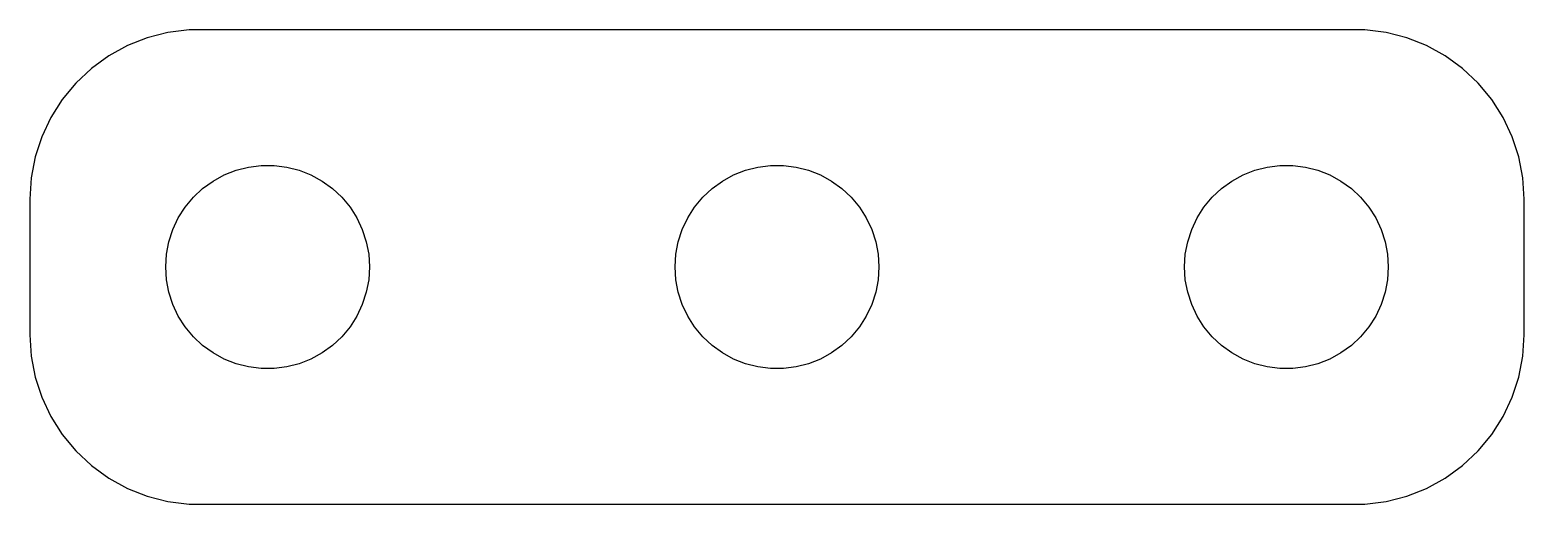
# Model space of a CAD drawing. Header units: metres. Extents: x 0.5 to 44.5, y 0.5 to 14.5.
import ezdxf

# ---------------------------------------------------------------- set-up
doc = ezdxf.new("R2010")
doc.units = ezdxf.units.M

msp = doc.modelspace()

# ---------------------------------------------------------------- linework, layer by layer
for p, q in [((3.95491, 14.2553), (3.37109, 14.0241)), ((4.56308, 14.4114), (3.95491, 14.2553)), ((5.18604, 14.4901), (4.56308, 14.4114)), ((39.8139, 14.4901), (5.18604, 14.4901)), ((40.4369, 14.4114), (39.8139, 14.4901)), ((41.0451, 14.2553), (40.4369, 14.4114)), ((41.6289, 14.0241), (41.0451, 14.2553)), ((2.82086, 13.7216), (2.31287, 13.3526)), ((3.37109, 14.0241), (2.82086, 13.7216)), ((42.1791, 13.7216), (41.6289, 14.0241)), ((42.6871, 13.3526), (42.1791, 13.7216)), ((2.31287, 13.3526), (1.85515, 12.9227)), ((43.1448, 12.9227), (42.6871, 13.3526)), ((1.85515, 12.9227), (1.45491, 12.4389)), ((43.5451, 12.4389), (43.1448, 12.9227)), ((1.45491, 12.4389), (1.11845, 11.9088)), ((43.8815, 11.9088), (43.5451, 12.4389)), ((1.11845, 11.9088), (0.851105, 11.3406)), ((44.1489, 11.3406), (43.8815, 11.9088)), ((0.851105, 11.3406), (0.657074, 10.7434)), ((44.3429, 10.7434), (44.1489, 11.3406)), ((0.657074, 10.7434), (0.539413, 10.1267)), ((44.4606, 10.1267), (44.3429, 10.7434)), ((0.539413, 10.1267), (0.5, 9.5)), ((5.89252, 10.033), (6.22266, 10.2145)), ((6.22266, 10.2145), (6.57294, 10.3532)), ((6.57294, 10.3532), (6.93785, 10.4469)), ((6.93785, 10.4469), (7.31161, 10.4941)), ((7.31161, 10.4941), (7.68837, 10.4941)), ((7.68837, 10.4941), (8.06213, 10.4469)), ((8.06213, 10.4469), (8.42705, 10.3532)), ((8.42705, 10.3532), (8.77733, 10.2145)), ((8.77733, 10.2145), (9.10747, 10.033)), ((20.8925, 10.033), (21.2227, 10.2145)), ((21.2227, 10.2145), (21.5729, 10.3532)), ((21.5729, 10.3532), (21.9379, 10.4469)), ((21.9379, 10.4469), (22.3116, 10.4941)), ((22.3116, 10.4941), (22.6884, 10.4941)), ((22.6884, 10.4941), (23.0621, 10.4469)), ((23.0621, 10.4469), (23.427, 10.3532)), ((23.427, 10.3532), (23.7773, 10.2145)), ((23.7773, 10.2145), (24.1075, 10.033)), ((35.8925, 10.033), (36.2227, 10.2145)), ((36.2227, 10.2145), (36.5729, 10.3532)), ((36.5729, 10.3532), (36.9379, 10.4469)), ((36.9379, 10.4469), (37.3116, 10.4941)), ((37.3116, 10.4941), (37.6884, 10.4941)), ((37.6884, 10.4941), (38.0621, 10.4469)), ((38.0621, 10.4469), (38.427, 10.3532)), ((38.427, 10.3532), (38.7773, 10.2145)), ((38.7773, 10.2145), (39.1075, 10.033)), ((44.5, 9.5), (44.4606, 10.1267)), ((5.31308, 9.55363), (5.58772, 9.81154)), ((5.58772, 9.81154), (5.89252, 10.033)), ((9.10747, 10.033), (9.41226, 9.81154)), ((9.41226, 9.81154), (9.6869, 9.55363)), ((20.3131, 9.55363), (20.5877, 9.81154)), ((20.5877, 9.81154), (20.8925, 10.033)), ((24.1075, 10.033), (24.4123, 9.81154)), ((24.4123, 9.81154), (24.6869, 9.55363)), ((35.3131, 9.55363), (35.5877, 9.81154)), ((35.5877, 9.81154), (35.8925, 10.033)), ((39.1075, 10.033), (39.4123, 9.81154)), ((39.4123, 9.81154), (39.6869, 9.55363)), ((0.5, 9.5), (0.5, 5.5)), ((4.87108, 8.94525), (5.07294, 9.26335)), ((5.07294, 9.26335), (5.31308, 9.55363)), ((9.6869, 9.55363), (9.92705, 9.26335)), ((9.92705, 9.26335), (10.1289, 8.94525)), ((19.8711, 8.94525), (20.0729, 9.26335)), ((20.0729, 9.26335), (20.3131, 9.55363)), ((24.6869, 9.55363), (24.927, 9.26335)), ((24.927, 9.26335), (25.1289, 8.94525)), ((34.8711, 8.94525), (35.0729, 9.26335)), ((35.0729, 9.26335), (35.3131, 9.55363)), ((39.6869, 9.55363), (39.927, 9.26335)), ((39.927, 9.26335), (40.1289, 8.94525)), ((44.5, 5.5), (44.5, 9.5)), ((4.71066, 8.60437), (4.87108, 8.94525)), ((10.1289, 8.94525), (10.2893, 8.60437)), ((19.7107, 8.60437), (19.8711, 8.94525)), ((25.1289, 8.94525), (25.2893, 8.60437)), ((34.7107, 8.60437), (34.8711, 8.94525)), ((40.1289, 8.94525), (40.2893, 8.60437)), ((4.59424, 8.24606), (4.71066, 8.60437)), ((10.2893, 8.60437), (10.4057, 8.24606)), ((19.5942, 8.24606), (19.7107, 8.60437)), ((25.2893, 8.60437), (25.4057, 8.24606)), ((34.5942, 8.24606), (34.7107, 8.60437)), ((40.2893, 8.60437), (40.4057, 8.24606)), ((4.52365, 7.87599), (4.59424, 8.24606)), ((10.4057, 8.24606), (10.4763, 7.87599)), ((19.5237, 7.87599), (19.5942, 8.24606)), ((25.4057, 8.24606), (25.4763, 7.87599)), ((34.5237, 7.87599), (34.5942, 8.24606)), ((40.4057, 8.24606), (40.4763, 7.87599)), ((4.5, 7.5), (4.52365, 7.87599)), ((4.52365, 7.12399), (4.5, 7.5)), ((10.4763, 7.87599), (10.5, 7.5)), ((10.5, 7.5), (10.4763, 7.12399)), ((19.5, 7.5), (19.5237, 7.87599)), ((19.5237, 7.12399), (19.5, 7.5)), ((25.4763, 7.87599), (25.5, 7.5)), ((25.5, 7.5), (25.4763, 7.12399)), ((34.5, 7.5), (34.5237, 7.87599)), ((34.5237, 7.12399), (34.5, 7.5)), ((40.4763, 7.87599), (40.5, 7.5)), ((40.5, 7.5), (40.4763, 7.12399)), ((4.59424, 6.75392), (4.52365, 7.12399)), ((10.4763, 7.12399), (10.4057, 6.75392)), ((19.5942, 6.75392), (19.5237, 7.12399)), ((25.4763, 7.12399), (25.4057, 6.75392)), ((34.5942, 6.75392), (34.5237, 7.12399)), ((40.4763, 7.12399), (40.4057, 6.75392)), ((4.71066, 6.39561), (4.59424, 6.75392)), ((10.4057, 6.75392), (10.2893, 6.39561)), ((19.7107, 6.39561), (19.5942, 6.75392)), ((25.4057, 6.75392), (25.2893, 6.39561)), ((34.7107, 6.39561), (34.5942, 6.75392)), ((40.4057, 6.75392), (40.2893, 6.39561)), ((4.87108, 6.05473), (4.71066, 6.39561)), ((10.2893, 6.39561), (10.1289, 6.05473)), ((19.8711, 6.05473), (19.7107, 6.39561)), ((25.2893, 6.39561), (25.1289, 6.05473)), ((34.8711, 6.05473), (34.7107, 6.39561)), ((40.2893, 6.39561), (40.1289, 6.05473)), ((5.07294, 5.73663), (4.87108, 6.05473)), ((5.31308, 5.44635), (5.07294, 5.73663)), ((9.92705, 5.73663), (9.6869, 5.44635)), ((10.1289, 6.05473), (9.92705, 5.73663)), ((20.0729, 5.73663), (19.8711, 6.05473)), ((20.3131, 5.44635), (20.0729, 5.73663)), ((24.927, 5.73663), (24.6869, 5.44635)), ((25.1289, 6.05473), (24.927, 5.73663)), ((35.0729, 5.73663), (34.8711, 6.05473)), ((35.3131, 5.44635), (35.0729, 5.73663)), ((39.927, 5.73663), (39.6869, 5.44635)), ((40.1289, 6.05473), (39.927, 5.73663)), ((0.5, 5.5), (0.539413, 4.87332)), ((5.58772, 5.18845), (5.31308, 5.44635)), ((9.6869, 5.44635), (9.41226, 5.18845)), ((20.5877, 5.18845), (20.3131, 5.44635)), ((24.6869, 5.44635), (24.4123, 5.18845)), ((35.5877, 5.18845), (35.3131, 5.44635)), ((39.6869, 5.44635), (39.4123, 5.18845)), ((44.4606, 4.87332), (44.5, 5.5)), ((0.539413, 4.87332), (0.657074, 4.25655)), ((5.89252, 4.96701), (5.58772, 5.18845)), ((6.22266, 4.78551), (5.89252, 4.96701)), ((9.10747, 4.96701), (8.77733, 4.78551)), ((9.41226, 5.18845), (9.10747, 4.96701)), ((20.8925, 4.96701), (20.5877, 5.18845)), ((21.2227, 4.78551), (20.8925, 4.96701)), ((24.1075, 4.96701), (23.7773, 4.78551)), ((24.4123, 5.18845), (24.1075, 4.96701)), ((35.8925, 4.96701), (35.5877, 5.18845)), ((36.2227, 4.78551), (35.8925, 4.96701)), ((39.1075, 4.96701), (38.7773, 4.78551)), ((39.4123, 5.18845), (39.1075, 4.96701)), ((44.3429, 4.25655), (44.4606, 4.87332)), ((6.57294, 4.64682), (6.22266, 4.78551)), ((6.93785, 4.55313), (6.57294, 4.64682)), ((7.31161, 4.50591), (6.93785, 4.55313)), ((7.68837, 4.50591), (7.31161, 4.50591)), ((8.06213, 4.55313), (7.68837, 4.50591)), ((8.42705, 4.64682), (8.06213, 4.55313)), ((8.77733, 4.78551), (8.42705, 4.64682)), ((21.5729, 4.64682), (21.2227, 4.78551)), ((21.9379, 4.55313), (21.5729, 4.64682)), ((22.3116, 4.50591), (21.9379, 4.55313)), ((22.6884, 4.50591), (22.3116, 4.50591)), ((23.0621, 4.55313), (22.6884, 4.50591)), ((23.427, 4.64682), (23.0621, 4.55313)), ((23.7773, 4.78551), (23.427, 4.64682)), ((36.5729, 4.64682), (36.2227, 4.78551)), ((36.9379, 4.55313), (36.5729, 4.64682)), ((37.3116, 4.50591), (36.9379, 4.55313)), ((37.6884, 4.50591), (37.3116, 4.50591)), ((38.0621, 4.55313), (37.6884, 4.50591)), ((38.427, 4.64682), (38.0621, 4.55313)), ((38.7773, 4.78551), (38.427, 4.64682)), ((0.657074, 4.25655), (0.851105, 3.65936)), ((44.1489, 3.65936), (44.3429, 4.25655)), ((0.851105, 3.65936), (1.11845, 3.09122)), ((43.8815, 3.09122), (44.1489, 3.65936)), ((1.11845, 3.09122), (1.45491, 2.56107)), ((43.5451, 2.56107), (43.8815, 3.09122)), ((1.45491, 2.56107), (1.85515, 2.07726)), ((43.1448, 2.07726), (43.5451, 2.56107)), ((1.85515, 2.07726), (2.31287, 1.64743)), ((42.6871, 1.64743), (43.1448, 2.07726)), ((2.31287, 1.64743), (2.82086, 1.27835)), ((42.1791, 1.27835), (42.6871, 1.64743)), ((2.82086, 1.27835), (3.37109, 0.975861)), ((3.37109, 0.975861), (3.95491, 0.744705)), ((41.0451, 0.744705), (41.6289, 0.975861)), ((41.6289, 0.975861), (42.1791, 1.27835)), ((3.95491, 0.744705), (4.56308, 0.588562)), ((4.56308, 0.588562), (5.18604, 0.509857)), ((5.18604, 0.509857), (39.8139, 0.509857)), ((39.8139, 0.509857), (40.4369, 0.588562)), ((40.4369, 0.588562), (41.0451, 0.744705))]:
    msp.add_line(p, q)

doc.saveas('drawing.dxf')
